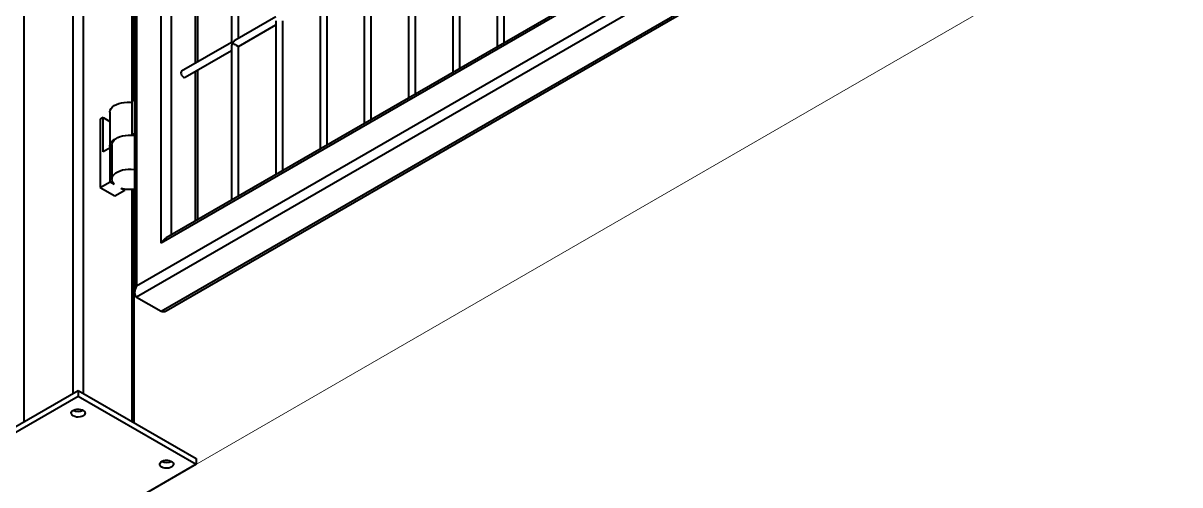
# Model space of a CAD drawing. Header units: millimetres. Extents: x 0 to 420, y 0 to 297.
# Drawn here: x 307.14 to 323.77, y 114.07 to 120.71 of the extents above; entities that cross this region are included whole.
import ezdxf

# ---------------------------------------------------------------- set-up
doc = ezdxf.new("R2010")
doc.units = ezdxf.units.MM

msp = doc.modelspace()

# ---------------------------------------------------------------- linework, layer by layer
at = {"color": 8, "linetype": 'Continuous', "lineweight": 40}
for p, q in [((309.1273, 117.551), (309.1273, 130.4091)), ((309.2687, 130.4907), (309.2687, 117.6665)), ((307.1545, 130.1682), (307.1545, 114.983)), ((308.7101, 119.5965), (308.7101, 130.1682)), ((308.7737, 130.205), (308.7737, 116.9386)), ((307.8616, 115.3912), (307.8616, 129.76)), ((308.003, 129.76), (308.003, 115.3912)), ((309.6223, 120.14), (309.6223, 122.3762)), ((309.6223, 117.8706), (309.6223, 120.0245)), ((308.7101, 114.983), (308.7101, 118.3275))]:
    msp.add_line(p, q, dxfattribs=at)
at = {"color": 7, "linetype": 'Continuous', "lineweight": 40}
for p, q in [((308.7394, 119.6134), (308.7394, 130.1851)), ((308.7444, 130.1881), (308.7444, 116.8401)), ((320.3551, 124.0665), (309.198, 117.6256)), ((320.3844, 124.0496), (309.1273, 117.551)), ((308.7737, 116.9386), (320.738, 123.8454)), ((320.8794, 123.7638), (308.7737, 116.7753)), ((309.1273, 116.5712), (321.233, 123.5597)), ((309.198, 116.5782), (321.2622, 123.5428)), ((310.1379, 122.7316), (310.1379, 120.4377)), ((310.2379, 120.4954), (310.2379, 122.7316)), ((313.9563, 122.5843), (313.9563, 120.3726)), ((314.0563, 120.4303), (314.0563, 122.5843)), ((309.6515, 120.1569), (309.6515, 122.3931)), ((313.3199, 122.2169), (313.3199, 120.0052)), ((313.4199, 120.0629), (313.4199, 122.2169)), ((312.6835, 121.8495), (312.6835, 119.6378)), ((312.7835, 119.6955), (312.7835, 121.8495)), ((312.0471, 121.4821), (312.0471, 119.2704)), ((312.1471, 119.3281), (312.1471, 121.4821)), ((311.4107, 121.1147), (311.4107, 118.903)), ((311.5107, 118.9608), (311.5107, 121.1147)), ((310.7743, 120.8051), (310.1879, 120.4666)), ((310.7743, 120.7473), (310.7743, 118.5356)), ((310.8743, 118.5934), (310.8743, 120.7473)), ((310.2379, 120.38), (310.7743, 120.6896)), ((310.1379, 120.4377), (309.4205, 120.0235)), ((309.4705, 119.9369), (310.1379, 120.3222)), ((310.1379, 120.38), (310.1379, 118.1683)), ((310.2379, 118.226), (310.2379, 120.38)), ((309.6515, 117.8875), (309.6515, 120.0414)), ((308.7444, 119.6163), (308.703, 119.5924)), ((308.703, 119.5924), (308.703, 119.1025)), ((308.3894, 119.4332), (308.3894, 118.9433)), ((308.2929, 119.3557), (308.2505, 119.3312)), ((308.2505, 119.3312), (308.2505, 118.3513)), ((308.2929, 118.8657), (308.2929, 119.3557)), ((308.2929, 119.3557), (308.3894, 119.3)), ((308.703, 119.1025), (308.7444, 119.1264)), ((308.3919, 118.9229), (308.2929, 118.8657)), ((308.3919, 118.433), (308.3919, 118.9229)), ((308.3919, 118.9229), (308.4177, 118.908)), ((308.4177, 118.9596), (308.4177, 118.4697)), ((308.2505, 118.3513), (308.3919, 118.433)), ((308.3919, 118.433), (308.4485, 118.4003)), ((308.2505, 118.3513), (308.4626, 118.2288)), ((308.4626, 118.2288), (308.604, 118.3105)), ((308.5475, 118.3431), (308.604, 118.3105)), ((308.604, 118.3105), (308.604, 118.3301)), ((308.7394, 114.9661), (308.7394, 118.3314)), ((308.7737, 116.7753), (309.1273, 116.5712)), ((306.2352, 114.4524), (307.9323, 115.4321)), ((307.9323, 115.4321), (307.9323, 115.3504)), ((307.9323, 115.4321), (309.6293, 114.4524)), ((306.2352, 114.3707), (307.9323, 115.3504)), ((307.9323, 115.3504), (309.6293, 114.3707)), ((309.6293, 114.4524), (309.6293, 114.3707)), ((309.6293, 114.3707), (307.9323, 113.391))]:
    msp.add_line(p, q, dxfattribs=at)
at = {"color": 7, "linetype": 'Continuous', "lineweight": 20}
msp.add_line((265.7887, 89.0621), (323.7715, 122.5348), dxfattribs=at)
at = {"color": 7, "linetype": 'Continuous', "lineweight": 40, "flags": 128}
for points in [[(309.4205, 120.0235), (309.4205, 120.0235), (309.4128, 120.0147), (309.4101, 120.0006), (309.4128, 119.9835), (309.4205, 119.9658), (309.432, 119.9503), (309.4455, 119.9394), (309.459, 119.9347), (309.4705, 119.9369)], [(308.3894, 119.4332), (308.3898, 119.4412), (308.3956, 119.4652), (308.4083, 119.4883), (308.4275, 119.5098), (308.4527, 119.5292), (308.4831, 119.5459), (308.518, 119.5594), (308.5563, 119.5693), (308.5969, 119.5754), (308.6387, 119.5775), (308.6805, 119.5756), (308.703, 119.5728)], [(308.4177, 118.9596), (308.4177, 118.96), (308.4213, 118.9841), (308.4319, 119.0076), (308.4491, 119.0297), (308.4725, 119.0498), (308.5014, 119.0674), (308.535, 119.0819), (308.5723, 119.093), (308.6123, 119.1004), (308.6539, 119.1037), (308.6958, 119.103), (308.737, 119.0983), (308.7444, 119.097)], [(308.3919, 118.9229), (308.391, 118.927), (308.3898, 118.9512), (308.3956, 118.9752), (308.4083, 118.9983), (308.4275, 119.0199), (308.4527, 119.0393), (308.4773, 119.0532)], [(308.4485, 118.4003), (308.4314, 118.4224), (308.4211, 118.4459), (308.4177, 118.4701), (308.4213, 118.4942), (308.4319, 118.5177), (308.4491, 118.5398), (308.4725, 118.5599), (308.5014, 118.5775), (308.535, 118.592), (308.5723, 118.6031), (308.6123, 118.6104), (308.6539, 118.6138), (308.6958, 118.6131), (308.737, 118.6083), (308.7444, 118.607)], [(307.8616, 115.0647), (307.8451, 115.0772), (307.8351, 115.0918), (307.8323, 115.1075), (307.837, 115.123), (307.8487, 115.1372), (307.8666, 115.149), (307.8893, 115.1576), (307.9153, 115.1624), (307.9425, 115.1629), (307.969, 115.1592), (307.9927, 115.1515), (308.012, 115.1404), (308.0253, 115.1267), (308.0318, 115.1114), (308.0308, 115.0957), (308.0226, 115.0807), (308.0076, 115.0676), (307.9871, 115.0572), (307.9625, 115.0505), (307.9357, 115.0478), (307.9086, 115.0494), (307.8833, 115.0552), (307.8616, 115.0647)], [(309.1344, 114.3299), (309.1179, 114.3424), (309.1079, 114.3571), (309.1051, 114.3727), (309.1098, 114.3882), (309.1214, 114.4024), (309.1393, 114.4142), (309.1621, 114.4229), (309.1881, 114.4276), (309.2153, 114.4282), (309.2418, 114.4244), (309.2655, 114.4167), (309.2847, 114.4056), (309.2981, 114.3919), (309.3045, 114.3766), (309.3036, 114.3609), (309.2954, 114.3459), (309.2804, 114.3328), (309.2599, 114.3225), (309.2353, 114.3157), (309.2085, 114.313), (309.1814, 114.3146), (309.1561, 114.3204), (309.1344, 114.3299)]]:
    msp.add_lwpolyline(points, dxfattribs=at)
at = {"color": 7, "linetype": 'Continuous', "lineweight": 40}
for centre, radius, start, end in [((308.668, 118.7393), 0.4141, 253.0808, 280.64066), ((307.9323, 115.2801), 0.1513, 242.14016, 297.86063), ((309.2051, 114.5453), 0.1513, 242.1407, 297.85375)]:
    msp.add_arc(centre, radius, start, end, dxfattribs=at)
for centre, major_axis, ratio, start_param, end_param in [((310.1879, 120.4088), (0.05, -0.0289), 0.0000704, 3.1416333, 3.9270314), ((310.1879, 120.4088), (0.0354, 0.0612), 0.5773346, 1.570837, 2.3562351), ((310.1879, 120.4088), (0.0354, 0.0612), 0.5773346, 0.7853575, 1.570837), ((310.1879, 120.4088), (0.05, -0.0289), 0.0000704, 3.9270314, 6.2832259), ((309.198, 117.5102), (0.0707, 0.1225), 0.5773346, 0.7853575, 1.570837), ((308.8444, 116.8978), (0.0707, 0.1225), 0.5773346, 1.570837, 3.1416333), ((309.198, 116.6937), (0.0707, 0.1225), 0.5773346, 3.1416333, 3.9269502)]:
    msp.add_ellipse(centre, major_axis=major_axis, ratio=ratio, start_param=start_param, end_param=end_param, dxfattribs=at)

doc.saveas('drawing.dxf')
